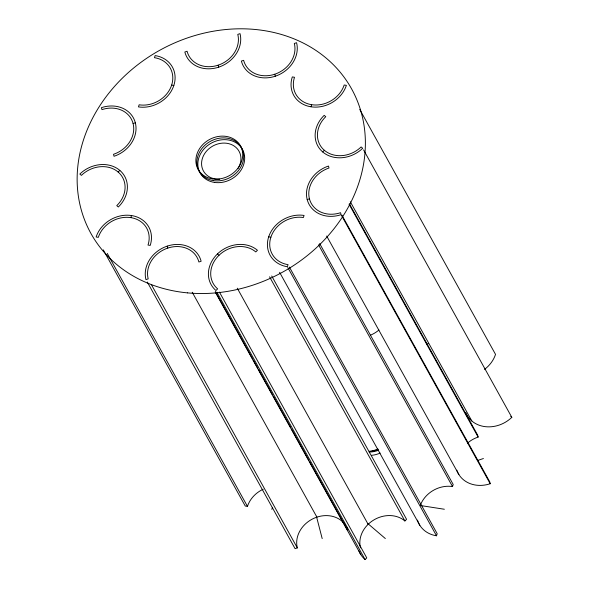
<?xml version="1.0" encoding="UTF-8"?>
<svg xmlns="http://www.w3.org/2000/svg" width="589" height="589" viewBox="0 0 589 589"><rect width="100%" height="100%" fill="white"/><g stroke="black" fill="none" stroke-linecap="round" stroke-linejoin="round"><path stroke-width="0.88" d="M130.839 217.628L131.516 215.537A29.273 24.9 -29 0 1 150.217 245.399L148.016 245.061A26.888 22.875 -29 0 0 130.839 217.628A26.888 22.875 -29 0 0 98.326 237.33L96.125 236.984A29.273 24.9 -29 0 1 131.516 215.537M310.999 106.793L311.677 104.702A26.888 22.875 -29 0 0 344.19 85L346.391 85.346A29.273 24.9 -29 0 1 310.999 106.793A29.273 24.9 -29 0 1 292.299 76.931L294.5 77.269A26.888 22.875 -29 0 0 311.677 104.702M271.816 509.352L272.383 507.608M417.476 520.102A29.273 24.9 -29 0 0 436.508 535.784L437.185 533.7L289.383 267.06M420.561 504.736A26.888 22.875 -29 0 1 452.521 486.566L453.199 484.482L319.643 243.544M118.146 172.032L119.839 170.398A29.273 24.9 -29 0 1 118.337 206.982L116.769 205.642A26.888 22.875 -29 0 0 118.146 172.032A26.888 22.875 -29 0 0 81.4 175.382L79.839 174.042A29.273 24.9 -29 0 1 119.839 170.398M322.684 151.933L324.37 150.298A26.888 22.875 -29 0 0 361.116 146.948L362.684 148.288A29.273 24.9 -29 0 1 322.684 151.933A29.273 24.9 -29 0 1 324.186 115.348L325.746 116.688A26.888 22.875 -29 0 0 324.37 150.298M358.988 550.958A29.273 24.9 -29 0 0 365.084 559.55L366.77 557.916L219.417 292.078M360.483 547.873A26.888 22.875 -29 0 1 373.684 520.043A26.888 22.875 -29 0 1 404.893 520.963L406.587 519.329L271.698 275.983M133.085 123.528L135.33 122.784A29.273 24.9 -29 0 0 101.441 107.647L101.949 109.62A26.888 22.875 -29 0 1 133.085 123.528A26.888 22.875 -29 0 1 113.515 154.303L114.03 156.284A29.273 24.9 -29 0 0 135.33 122.784M307.186 199.546L309.431 198.802A26.888 22.875 -29 0 1 329.001 168.02L328.493 166.046A29.273 24.9 -29 0 0 307.186 199.546A29.273 24.9 -29 0 0 341.083 214.683L340.567 212.703A26.888 22.875 -29 0 1 309.431 198.802M477.517 460.495L483.429 458.529M345.198 524.836A26.888 22.875 -29 0 0 313.186 518.644A26.888 22.875 -29 0 0 297.327 547.91L295.082 548.661L147.287 282.021M171.649 85.11L173.843 85.449A29.273 24.9 -29 0 0 155.15 55.587L154.465 57.678A26.888 22.875 -29 0 1 171.649 85.11A26.888 22.875 -29 0 1 139.137 104.805L138.452 106.896A29.273 24.9 -29 0 0 173.843 85.449M268.672 236.881L270.874 237.22A26.888 22.875 -29 0 1 303.387 217.518L304.064 215.434A29.273 24.9 -29 0 0 268.672 236.881A29.273 24.9 -29 0 0 287.373 266.736L288.05 264.652A26.888 22.875 -29 0 1 270.874 237.22M420.406 505.524L444.364 509.249M263.268 489.187A26.888 22.875 -29 0 0 247.461 506.371L245.26 506.032L103.252 249.832M510.773 416.445L511.819 417.336A29.273 24.9 -29 0 1 465.722 412.381M217.451 253.925L219.02 255.265A26.888 22.875 -29 0 1 255.759 251.915L257.452 250.281A29.273 24.9 -29 0 0 217.451 253.925A29.273 24.9 -29 0 0 215.949 290.502L217.636 288.868A26.888 22.875 -29 0 1 219.02 255.265M367.661 523.422L385.346 538.552M359.746 109.436L495.526 354.387A29.273 24.9 -29 0 1 484.519 369.399M363.575 149.893L511.819 417.336M350.286 201.725L471.818 420.973M349.417 203.794L477.627 435.087L478.135 437.067A26.888 22.875 -29 0 0 467.519 443.105M349.034 204.162L478.135 437.067M341.9 215.118L489.702 481.75L490.21 483.731A29.273 24.9 -29 0 1 456.792 470.155M341.524 215.486L490.21 483.731M326.674 236.049L458.89 474.572M318.524 244.825L452.521 486.566M287.815 267.539L436.508 535.784M279.591 272.309L419.824 525.292M269.563 276.815L404.893 520.963M237.264 288.183L368.147 524.306M216.84 292.107L365.084 559.55M215.368 291.71L252.313 358.37M253.204 359.975L257.658 368.007M258.549 369.612L272.346 394.512M273.237 396.117L290.598 427.437M291.489 429.042L308.85 460.37M309.74 461.975L347.584 530.24M215.235 291.982L360.807 554.602M192.242 292.247L316.897 517.135M151.307 284.487L297.327 547.91M107.235 253.388L247.461 506.371M274.754 74.236L275.269 76.217A29.273 24.9 -29 0 1 241.38 61.079L243.625 60.336A26.888 22.875 -29 0 0 274.754 74.236A26.888 22.875 -29 0 0 294.323 43.461L296.569 42.717A29.273 24.9 -29 0 1 275.269 76.217M218.21 65.165L218.725 67.146A29.273 24.9 -29 0 1 184.836 52.009L187.081 51.265A26.888 22.875 -29 0 0 218.21 65.165A26.888 22.875 -29 0 0 237.779 34.39L240.025 33.647A29.273 24.9 -29 0 1 218.725 67.146M316.403 516.251L322.19 538.596M167.247 246.114L167.762 248.087A26.888 22.875 -29 0 0 148.192 278.869L145.947 279.613A29.273 24.9 -29 0 1 167.247 246.114A29.273 24.9 -29 0 1 201.136 261.251L198.891 261.995A26.888 22.875 -29 0 0 167.762 248.087M377.924 449.002A24.223 20.608 -29 0 1 369.318 451.262M219.668 179.218A20.357 17.324 -29 0 1 202.137 159.28A20.357 17.324 -29 0 1 228.944 143.709A20.357 17.324 -29 0 1 237.927 168.609M378.477 450.217A20.357 17.324 -29 0 1 369.148 451.991M378.123 449.355A24.223 20.608 -29 0 1 369.517 451.616M380.177 453.066A24.223 20.608 -29 0 1 371.571 455.326M378.941 330.031A29.273 24.9 -29 0 1 370.238 335.303M428.336 343.674A29.273 24.9 -29 0 1 426.782 344.374M346.509 527.03A26.888 22.875 -29 0 1 347.797 530.218M214.352 182.391A24.223 20.608 -29 0 0 244.096 153.567A24.223 20.608 -29 0 0 205.333 147.537A24.223 20.608 -29 0 0 214.352 182.391M187.545 292.88A149.039 126.804 -29 0 0 359.467 106.683A149.039 126.804 -29 0 0 116.769 83.932A149.039 126.804 -29 0 0 187.545 292.88M212.393 178.865A24.223 20.608 -29 0 0 242.138 150.033A24.223 20.608 -29 0 0 203.374 144.003A24.223 20.608 -29 0 0 212.393 178.865M213.373 180.624A24.223 20.608 -29 0 0 243.117 151.8A24.223 20.608 -29 0 0 204.354 145.77A24.223 20.608 -29 0 0 213.373 180.624"/></g></svg>
